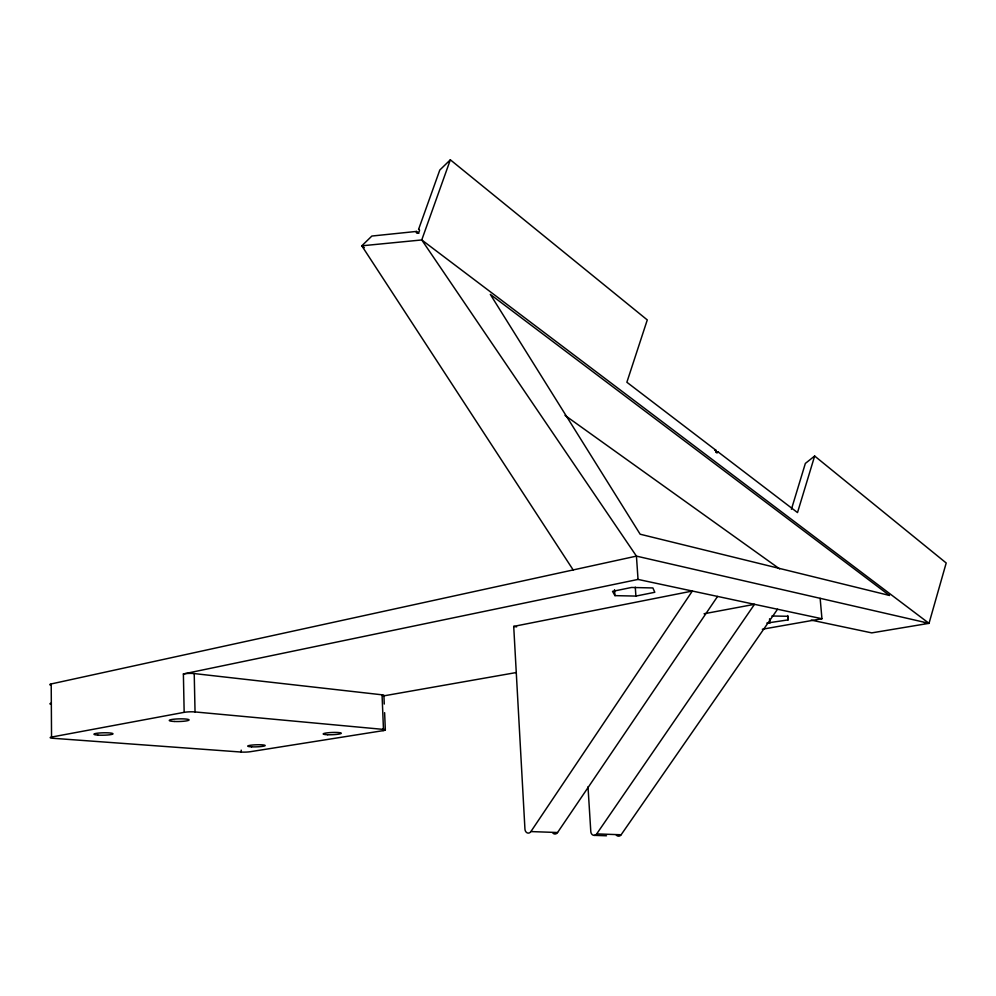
<?xml version="1.0" encoding="UTF-8"?>
<svg xmlns="http://www.w3.org/2000/svg" width="996" height="996" viewBox="0 0 996 996"><rect width="100%" height="100%" fill="white"/><g stroke="black" fill="none" stroke-linecap="round" stroke-linejoin="round"><path stroke-width="1.49" d="M811.13 620.097L871.749 632.883L929.019 623.334L946.2 562.989L814.653 456.031L805.353 463.426L791.422 509.255M814.653 456.031L797.51 512.579L717.967 451.835L715.75 451.773M717.967 451.835A1.78 1.096 -87.2 0 1 716.485 452.707A1.78 1.096 -87.2 0 1 716.024 450.341L626.87 382.252L647.276 319.928L450.341 159.808L421.756 239.949L636.432 556.117L638.038 579.423L821.949 618.74L820.144 598.322M530.905 831.573L692.345 591.039L513.712 626.397L524.942 829.083A4.37 3.399 -89.1 0 0 527.258 832.893A4.37 3.399 -89.1 0 0 530.905 831.573L557.561 832.519L717.568 596.43M588.001 786.79L590.79 831.498A4.183 3.362 -89.9 0 0 593.093 835.158A4.183 3.362 -89.9 0 0 596.691 833.901L754.507 604.323L704.06 613.76M616.188 834.934A4.121 3.337 89.7 0 0 621.13 834.76L777.527 609.241M450.341 159.808L439.796 170.042L418.569 229.416A2.129 1.208 -54.6 0 1 419.341 231.147A2.129 1.208 -54.6 0 1 417.237 233.164A2.129 1.208 -54.6 0 1 416.477 231.433L371.869 236.04L361.809 245.813L573.161 569.924M50.236 684.987A7.159 1.096 -0.8 0 1 51.207 683.941L636.432 556.117L929.019 623.334L421.756 239.949L361.809 245.813L364.324 247.643M51.207 683.941L51.543 737.065L184.16 712.339L183.389 673.956L638.038 579.423M635.896 596.081L654.808 592.284L652.878 587.951L631.551 587.466L612.528 591.363L614.943 595.633L635.896 596.081L635.286 587.154M766.833 623.073L788.073 619.898L787.824 616.275L771.912 616.001M383.273 695.955L516.252 672.549M762.338 629.235L821.949 618.74M183.389 673.956A7.657 1.208 -1.4 0 1 194.22 673.57L382.053 694.81L383.472 729.408A6.872 0.859 -2.4 0 1 383.161 730.641L250.32 751.706A6.437 0.747 -1.9 0 1 241.256 752.055L53.025 738.285A7.209 0.896 -1.1 0 1 51.543 737.065M714.692 450.317L716.024 450.341M596.691 833.901L621.13 834.76M594.189 835.358L606.514 835.781M184.16 712.339A7.694 1.058 -1.6 0 1 195.042 711.941L383.472 729.408M924.425 622.874L929.019 623.334M513.712 626.397L516.638 626.882M564.993 415.369L779.631 568.903M416.477 231.433L418.893 233.276M787.699 615.516L788.073 619.898M769.559 618.777L769.92 623.123M614.544 589.669L614.943 595.633M383.896 695.445L384.257 704.048M384.618 712.663L385.328 729.956M383.074 728.586L383.161 730.641M241.206 750.137L241.256 752.055M194.22 673.57L195.042 711.941M382.053 694.81A6.848 0.984 -2.4 0 1 382.937 695.955M50.36 704.135A7.184 1.021 -0.9 0 1 51.331 703.164M557.561 832.519A4.295 3.386 -89.4 0 1 552.942 833.154M889.453 595.446L640.154 534.217L490.306 294.38L889.453 595.446M327.672 734.737A9.064 1.121 -2.2 0 0 341.317 733.255A9.064 1.121 -2.2 0 0 327.809 732.782A9.064 1.121 -2.2 0 0 327.672 734.737M97.944 735.11A9.562 1.208 -1.3 0 0 112.984 733.903A9.562 1.208 -1.3 0 0 99.463 732.994A9.562 1.208 -1.3 0 0 97.944 735.11M174.225 721.465A9.923 1.32 -1.5 0 0 189.091 719.921A9.923 1.32 -1.5 0 0 174.188 719.174A9.923 1.32 -1.5 0 0 174.225 721.465M251.577 746.838A8.727 1.033 -1.9 0 0 265.173 745.593A8.727 1.033 -1.9 0 0 252.66 745.008A8.727 1.033 -1.9 0 0 251.577 746.838"/></g></svg>
